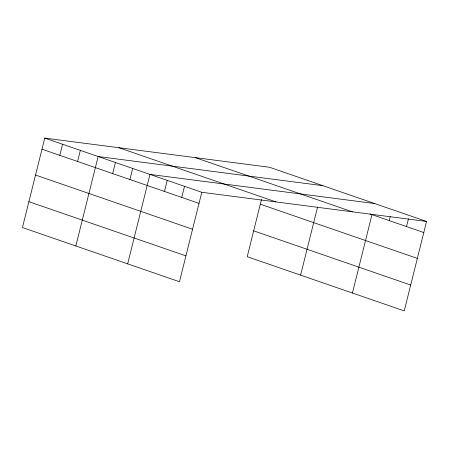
<?xml version="1.0" encoding="UTF-8"?>
<svg xmlns="http://www.w3.org/2000/svg" width="449" height="449" viewBox="0 0 449 449"><rect width="100%" height="100%" fill="white"/><g stroke="black" fill="none" stroke-linecap="round" stroke-linejoin="round"><path stroke-width="0.67" d="M426.55 221.447L269.523 167.264L44.754 138.101L22.45 227.553L179.477 281.736L201.781 192.29L426.55 221.447L404.246 310.899L247.219 256.71L261.498 199.44M59.784 155.326L62.551 144.241M77.582 161.466L80.349 150.381M75.842 245.973L98.14 156.527L322.91 185.684M112.654 173.567L115.415 162.487M129.924 179.527L132.691 168.448M127.662 263.855L149.96 174.408L374.73 203.565M164.474 191.448L167.236 180.369M181.744 197.408L184.511 186.329M300.606 275.136L317.6 206.978M352.426 293.017L371.968 214.65M389.238 220.611L390.215 216.699M406.513 226.571L408.467 218.747M370.049 213.988L423.789 232.531M195.349 157.638L352.375 211.827M118.923 147.727L275.955 201.91M260.308 204.205L417.34 258.394M44.754 138.101L201.781 192.29M41.987 149.186L199.019 203.369M253.668 230.853L410.695 285.036M35.544 175.048L192.57 229.231M28.899 201.691L185.925 255.874"/></g></svg>
